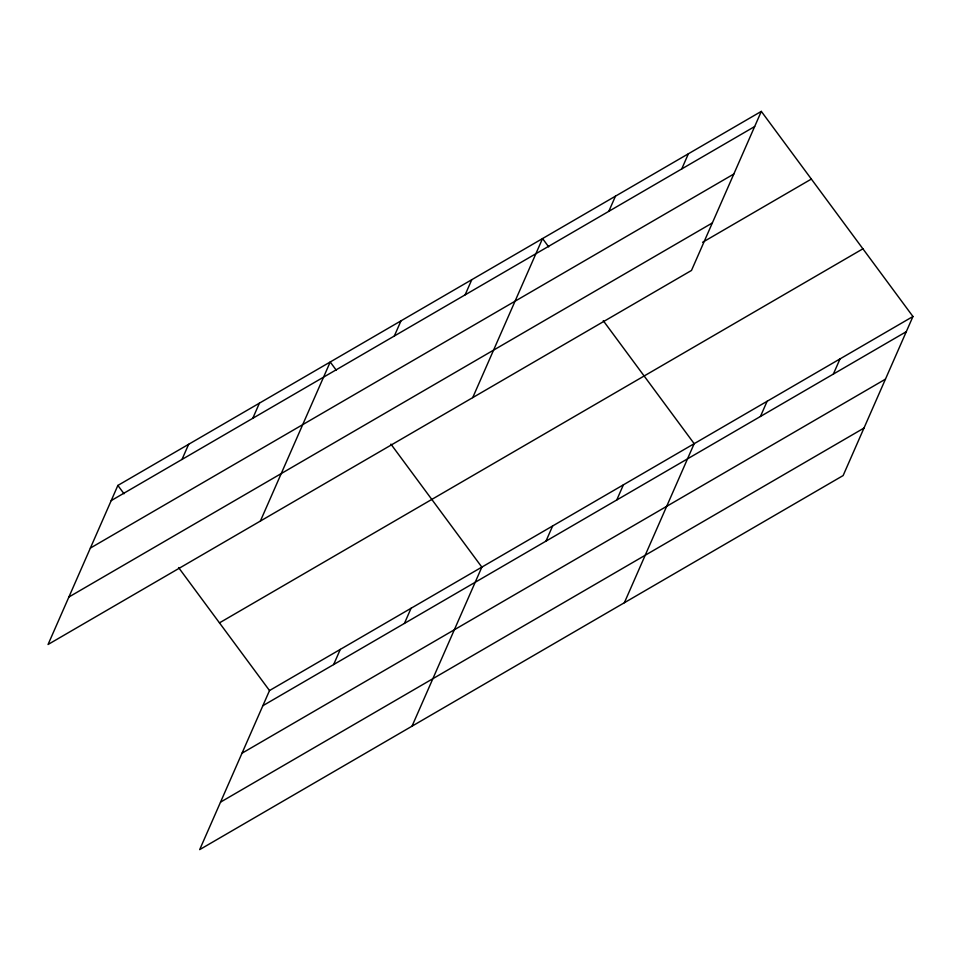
<?xml version="1.0" encoding="UTF-8"?>
<svg xmlns="http://www.w3.org/2000/svg" width="961" height="961" viewBox="0 0 961 961"><rect width="100%" height="100%" fill="white"/><g stroke="black" fill="none" stroke-linecap="round" stroke-linejoin="round"><path stroke-width="1.44" d="M761.316 111.38L117.867 485.437L48.05 644.495L691.488 270.449L761.316 111.38L912.95 316.505L843.133 475.563L199.684 849.62L269.512 690.551L912.95 316.505M181.989 459.454L188.656 444.294M252.767 418.311L259.434 403.139M260.383 521.054L330.212 361.997L336.35 370.309M394.322 336.026L400.989 320.854M465.112 294.871L471.767 279.711M333.635 664.58L340.29 649.408M472.716 397.626L542.545 238.556L548.683 246.869M404.413 623.437L411.068 608.265M608.806 211.336L615.46 196.164M412.017 726.18L481.845 567.122L390.911 444.114M681.733 168.944L688.388 153.772M545.968 541.139L552.623 525.979M616.746 499.996L623.401 484.825M624.362 602.739L694.178 443.682L603.256 320.686M760.439 416.461L767.106 401.29M833.367 374.069L840.022 358.897M111.212 500.597L754.649 126.552M90.37 548.082L733.808 174.037M68.892 597.009L712.329 222.964M702.611 242.292L811.348 179.07M219.468 622.86L862.906 248.815M262.846 705.722L906.295 331.677M242.004 753.208L885.453 379.163M220.525 802.135L863.975 428.077M117.867 485.437L124.017 493.75M178.578 567.555L269.512 690.551"/></g></svg>
